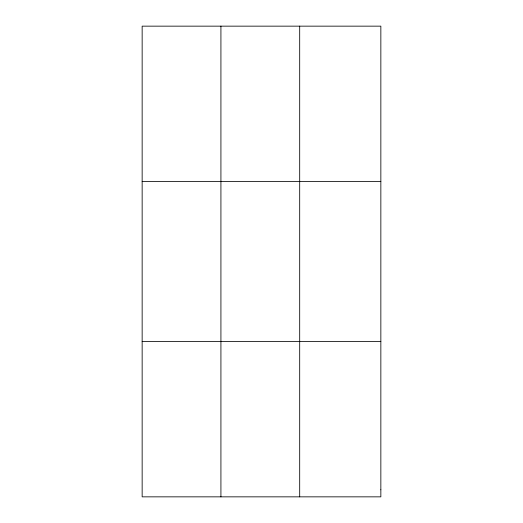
<?xml version="1.0" encoding="UTF-8"?>
<svg xmlns="http://www.w3.org/2000/svg" width="523" height="523" viewBox="0 0 523 523"><rect width="100%" height="100%" fill="white"/><g stroke="black" fill="none" stroke-linecap="round" stroke-linejoin="round"><path stroke-width="0.78" d="M220.922 26.15L220.922 496.85M299.692 26.15L299.692 496.85M142.151 181.481L380.849 181.481M142.151 341.519L380.849 341.519M380.849 489.79L380.849 496.85L142.151 496.85L142.151 26.15L380.849 26.15L380.849 489.79"/></g></svg>
